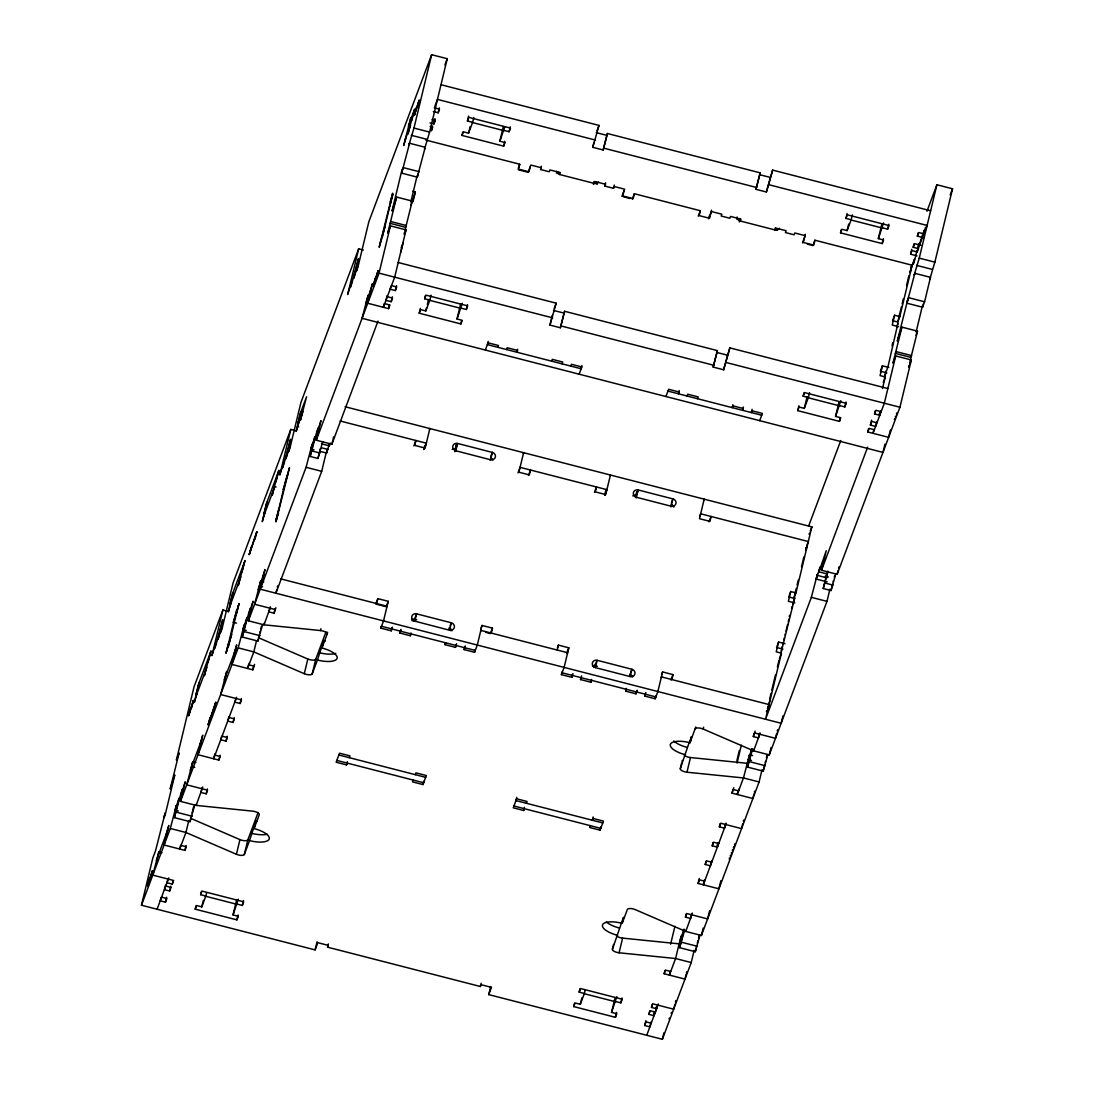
<?xml version="1.0" encoding="UTF-8"?>
<svg xmlns="http://www.w3.org/2000/svg" width="1094" height="1094" viewBox="0 0 1094 1094"><rect width="100%" height="100%" fill="white"/><g stroke="black" fill="none" stroke-linecap="round" stroke-linejoin="round"><path stroke-width="1.5" d="M256.83 531.834L249.172 554.685L256.858 531.848M208.161 724.857L215.846 702.225L208.188 724.707L210.048 717.486M147.635 885.784L152.463 870.756L147.635 885.784L149.522 878.509M378.182 270.587L373.327 285.63L378.182 270.587L376.281 277.862M419.193 100.224L414.339 115.267L419.193 100.224L417.306 107.431M924.457 230.273L923.883 232.872M694.157 950.317L691.217 962.556L662.362 1039.3L488.731 994.61L491.452 987.376L481.032 984.696L480.348 986.501L327.557 947.172L328.241 945.366L317.821 942.686L315.099 949.907L141.468 905.217L152.845 857.942L155.567 850.708L165.167 812.869L163.991 817.751L165.344 814.141L174.766 775.017L170.199 788.938L179.115 752.891L176.394 760.125L194.062 686.758L222.903 610.001L227.593 611.218M188.77 715.476L190.534 708.133M150.589 878.318L152.353 870.974M191.6 707.955L193.474 700.379L188.592 715.859L193.364 700.611M199.094 682.738L194.376 702.307L196.92 693.801M157.673 856.834L158.849 851.939L161.98 852.746M166.274 833.956L168.804 825.464L164.1 845.019L184.927 850.38L186.295 846.77L181.084 845.43M205.522 670.923L204.332 675.818L210.404 652.639M141.468 905.217L170.322 828.473L176.38 805.293L175.204 810.189L178.336 810.982M222.903 610.001L211.921 655.648L215.805 643.545L214.629 648.427L215.997 644.817L222.738 619.833L218.021 639.402L221.918 627.286L220.742 632.182L222.096 628.571L233.09 582.911L290.785 429.422L295.476 430.626M194.705 805.239L190.014 821.662L174.384 817.628L179.101 798.073L175.204 810.189M174.384 817.628L181.139 792.658L182.493 789.034L181.317 793.929L185.214 781.813L180.496 801.382L196.127 805.403L252.632 811.133A5.388 1.914 13.5 0 1 259.292 814.661L254.068 828.568A17.942 6.386 13.5 0 1 269.165 839.057A17.942 6.386 13.5 0 1 249.541 840.616L244.318 854.51A5.388 1.914 13.5 0 1 236.413 854.291L185.939 832.493L170.322 828.473M233.036 592.442L228.318 612.011L230.861 603.505M195.908 762.45L192.79 761.656L191.614 766.538L194.732 767.345M161.05 897.559L160.257 900.813L165.468 902.153L166.835 898.543L161.625 897.203M165.509 885.278L164.456 889.682L169.652 891.022L171.02 887.412L165.809 886.072M200.202 743.674L202.746 735.168L198.028 754.723L218.868 760.098L220.222 756.474L215.012 755.134M239.449 580.64L238.273 585.522L244.345 562.357M167.833 879.494L167.054 882.749L172.264 884.089L173.618 880.479L152.777 875.118L158.849 851.939M168.708 877.921L157.098 909.237M165.468 902.153L166.644 897.258M249.295 554.453L251.059 547.109M236.495 623.129L233.364 622.322L239.107 603.505L236.085 615.101M226.581 651.532L236.386 610.767M169.652 891.022L170.842 886.126M180.606 845.375L179.717 849.04L185.939 832.493L188.688 821.074M228.619 646.116L238.424 605.351M213.945 709.774L215.75 702.321M254.957 539.397L256.721 532.067M172.264 884.089L173.043 880.834M190.014 821.662L190.602 819.215M190.903 817.984L191.491 815.536M192.079 813.102L192.667 810.654M192.954 809.423L193.542 806.989M266.963 502.16L262.259 521.715L264.789 513.209M225.555 676.242L226.732 671.36L220.66 694.54L241.5 699.9L240.133 703.51L234.923 702.17L235.716 698.902M184.927 850.38L186.103 845.498M196.414 804.186L196.127 805.403L202.787 787.01M234.143 653.378L236.687 644.872L231.969 664.441L252.81 669.802L254.601 664.359M273.391 490.344L272.215 495.226L278.286 472.061L279.585 472.389M202.171 787.571L200.995 792.466L206.205 793.806L207.559 790.196L186.718 784.822L192.79 761.656M180.496 801.382L238.191 647.88L244.263 624.701L243.087 629.597L246.205 630.404M290.785 429.422L279.79 475.069L283.688 462.953L282.512 467.849L283.866 464.225L290.621 439.255L285.903 458.81L289.801 446.694L288.625 451.59L289.978 447.979L300.973 402.332L358.668 248.83L363.345 250.034M262.574 624.647L257.897 641.07L242.266 637.05L246.97 617.481L243.087 629.597M214.834 753.862L213.658 758.757L236.577 697.329M242.266 637.05L249.008 612.066L250.376 608.455L249.2 613.337L253.083 601.235L248.379 620.79L264.01 624.811L320.515 630.554A5.388 1.914 13.5 0 1 327.174 634.082L321.951 647.99A17.942 6.386 13.5 0 1 337.048 658.479A17.942 6.386 13.5 0 1 317.424 660.024L312.2 673.931A5.388 1.914 13.5 0 1 304.296 673.713L253.822 651.901L238.191 647.88M206.205 793.806L207.381 788.911M221.576 736.535L220.783 739.79L225.993 741.13L227.361 737.52L222.15 736.18M263.791 581.871L260.659 581.064L259.483 585.96L262.615 586.753M298.73 422.927L296.2 431.419L300.905 411.864L302.217 412.192M228.865 716.72L227.798 721.124L233.008 722.464L234.362 718.854L229.166 717.514M276.481 518.761L286.286 478.01M262.423 578.124L264.967 569.632L260.249 589.187L781.157 723.271L782.484 717.773M277.151 516.956L275.975 521.852L289.5 467.699L286.97 476.205M301.671 415.091L300.494 419.987L306.566 396.807L300.235 413.669L297.883 423.446L298.553 421.641M218.868 760.098L220.044 755.202M225.993 741.13L227.169 736.235M233.008 722.464L234.184 717.582M248.488 664.783L247.6 668.461L253.822 651.901L256.475 640.893M249.405 663.005L248.953 664.851L254.164 666.191M240.133 703.51L241.309 698.615M257.897 641.07L258.485 638.622M258.772 637.405L259.36 634.958M259.962 632.51L260.249 631.293M260.837 628.845L261.425 626.397M236.564 900.253L233.036 914.926L238.246 916.266L236.892 919.876L195.211 909.155L196.004 905.887M252.81 669.802L253.699 666.137M264.447 622.978L264.01 624.811L270.519 607.033M206.643 892.786L205.85 896.041L200.64 894.701L201.433 891.446M269.534 609.126L268.864 611.874L274.074 613.214L275.879 607.772M269.753 608.209L269.972 607.293M276.768 589.543L275.879 593.208L321.704 471.323L326.121 452.971M277.356 587.095L277.644 585.878M248.379 620.79L306.074 467.288L312.146 444.123L310.969 449.005L314.087 449.812M358.668 248.83L347.673 294.477L351.571 282.361L350.395 287.257L351.748 283.647L358.49 258.663L353.786 278.232L357.67 266.115L356.494 270.997L357.861 267.387L368.842 221.74L431.638 54.7L447.255 58.72L429.6 132.087L424.527 149.099L425.21 147.293L409.58 143.259L408.896 145.064L413.97 128.066L431.638 54.7M195.211 909.155L196.578 905.531L201.788 906.885L203.347 900.362M322.744 441.634L317.957 458.468L310.149 456.458L314.853 436.889L310.969 449.005M310.149 456.458L316.891 431.474L318.245 427.863L317.069 432.759L320.966 420.643L316.262 440.212L331.879 444.232L377.991 321.116M274.074 613.214L275.182 608.633M317.957 458.468L320.31 448.69M320.337 451.425L326.586 453.039L327.256 450.277M326.586 453.039L329.458 443.631M321.486 443.795L329.308 445.805L329.814 443.672M331.879 444.232L332.767 440.567M333.055 439.337L333.643 436.889M366.969 300.029L368.145 295.134L362.073 318.313L882.967 452.396L884.937 444.246M381.683 238.848L379.153 247.353L392.678 193.2L391.502 198.096M406.202 136.996L403.672 145.502L410.92 117.427L409.744 122.323M382.353 237.083L392.172 196.318M369.909 292.194L372.439 283.702L367.734 303.257L388.561 308.631L389.929 305.007L384.719 303.667M409.156 129.174L407.966 134.056L414.052 110.809M236.413 854.291L239.942 839.618A5.388 1.914 13.5 0 0 247.846 839.836L258.143 812.445M373.451 285.397L375.215 278.054M414.489 114.952L416.253 107.609M425.21 147.293L417.279 177.16L401.662 173.139L402.838 168.244L401.471 171.854L392.062 210.992L396.63 197.07L412.26 201.091L404.958 230.41M396.63 197.07L387.714 233.104L390.421 225.884L406.052 229.904L394.674 277.192L383.351 307.277L384.24 303.612M401.662 173.139L409.58 143.259M316.262 440.212L379.044 273.158L390.421 225.884M244.318 854.51L247.846 839.836M249.541 840.616L255.832 821.238A17.942 6.386 13.5 0 1 257.09 821.58M254.068 828.568L255.832 821.238M233.036 914.926L238.287 899.2M236.892 919.876L238.068 914.981M387.139 295.476L385.963 300.358L391.173 301.698L392.527 298.088L387.317 296.748M410.824 201.966L417.101 175.874M390.845 286.286L390.148 289.226L395.358 290.566L396.712 286.956L391.502 285.616M417.279 177.16L418.072 173.905M237.111 904.095L242.321 905.435L243.497 900.54M404.219 233.46L404.507 232.243M412.151 202.212L415.364 191.901L412.753 191.231M400.842 252.222L403.194 242.444M413.012 201.693L415.364 191.901M388.561 308.631L389.355 305.363M432.54 125.96L431.364 130.842L432.718 127.232L430.12 126.562M433.894 122.35L434.687 119.082M391.173 301.698L392.349 296.816M430.051 122.925L433.962 123.923L435.138 119.027M395.358 290.566L396.534 285.671M433.347 111.547L438.147 112.791L439.323 107.896M304.296 673.713L307.824 659.039A5.388 1.914 13.5 0 0 315.728 659.258L326.026 631.853M320.515 630.554L320.952 628.708M312.2 673.931L315.728 659.258M317.424 660.024L323.715 640.646A17.942 6.386 13.5 0 1 325.26 641.07M321.951 647.99L323.715 640.646M327.174 634.082L327.612 632.25M460.56 304.31L457.032 318.983L462.242 320.323L460.889 323.933L419.221 313.212L420.397 308.317M503.363 126.535L499.835 141.208L505.045 142.548L503.678 146.158L462.01 135.437L462.789 132.169M431.036 295.216L429.86 300.112L424.65 298.771L425.429 295.503M473.825 117.441L472.649 122.323L467.439 120.983L468.615 116.101M419.221 313.212L420.575 309.602L425.785 310.942L426.564 307.688M427.344 304.419L428.533 299.524M462.01 135.437L463.364 131.827L468.574 133.167L470.147 126.644M376.664 603.532L377.84 598.637L388.247 601.317L383.529 620.927L380.821 628.147L391.242 630.828L392.363 627.19M349.273 757.677L349.957 755.872L339.537 753.192L336.145 762.217L346.552 764.897L347.345 761.643M380.821 628.147L381.259 626.315M423.816 449.525L424.704 445.86M424.281 448.595L425.074 445.34M457.032 318.983L462.283 303.257M499.835 141.208L504.69 127.109M460.889 323.933L461.668 320.679M503.678 146.158L504.854 141.276M461.107 308.152L466.317 309.493L467.494 304.597M503.896 130.377L509.107 131.718L510.283 126.822M391.242 630.828L391.898 628.079M315.099 949.907L317.069 941.756M411.016 633.946L410.332 635.751L399.925 633.057L400.582 630.308M401.033 629.419L399.925 633.057M327.557 947.172L328.337 943.917M425.812 140.059L519.746 164.237L518.57 169.132L528.99 171.813L530.166 166.917M410.332 635.751L411.002 632.988M454.666 451.617L456.43 444.287M452.205 449.443A4.034 3.774 20.6 0 1 455.569 448.855L456.622 444.492M451.207 630.677L414.831 621.146L416.582 613.843L451.316 622.787A4.034 3.774 20.6 0 1 454.338 627.423A4.034 3.774 20.6 0 1 449.552 630.089L451.316 622.787L450.167 625.836M488.17 341.369L487.391 344.624L581.146 368.76L581.94 365.505M598.596 182.069A4.034 3.774 20.6 0 1 594.411 183.45L559.69 174.52L560.374 172.633L549.967 169.953L549.284 171.758L540.6 169.529L541.393 166.274M456.608 643.723L455.487 647.361L445.067 644.681L445.504 642.848M490.563 459.753L492.327 452.424L457.607 443.439A4.034 3.774 20.6 0 0 452.82 446.106A4.034 3.774 20.6 0 0 455.842 450.783L490.563 459.753L490.303 460.437M517.612 349.287L516.901 352.227L517.585 350.422L507.165 347.742L506.495 349.547M455.487 647.361L456.143 644.612M413.217 780.077L412.534 781.882L422.954 784.562L423.734 781.307M477.312 645.022L474.577 652.284L464.171 649.604L464.827 646.855M465.278 645.966L464.171 649.604M887.849 388.548L729.835 347.878L723.599 369.772L713.179 367.092L717.39 350.613L564.586 311.284L560.374 327.762L549.954 325.082L552.32 315.304M930.638 210.773L772.637 170.103L766.388 191.997L755.968 189.317L760.18 172.838L607.389 133.509L603.177 149.987L592.757 147.307L593.933 142.411M549.954 325.082L556.203 303.188L398.202 262.519M592.757 147.307L599.006 125.413L440.991 84.73M474.577 652.284L475.247 649.535M477.299 645.063L482.016 625.453L492.437 628.134L491.261 633.029M593.454 184.394L594.151 181.467M560.374 327.762L564.586 311.284M603.177 149.987L607.389 133.509M621.898 196.469L624.619 189.18L614.213 186.5L613.529 188.305L604.845 186.062L605.625 182.807M613.529 188.305L614.308 185.036M623.922 191.053L622.746 195.949L633.166 198.629L634.342 193.734L700.324 210.718L699.148 215.614L709.568 218.294L711.524 210.144M516.751 797.321L515.958 800.589L602.78 822.934M557.243 650.014L558.419 645.118L568.825 647.812L564.107 667.408L561.4 674.629L571.82 677.309L572.941 673.672M480.348 986.501L481.141 983.246M526.378 803.269L527.062 801.464L516.641 798.784L513.25 807.81L523.657 810.49L524.45 807.222M561.4 674.629L562.056 671.88M604.613 495.09L605.064 493.257M605.502 491.425L605.939 489.592M604.859 495.076L606.035 490.194M488.731 994.61L490.7 986.46M571.82 677.309L572.477 674.56M591.594 680.427L590.91 682.232L580.504 679.552L580.941 677.706M581.611 675.901L580.504 679.552M590.91 682.232L591.581 679.47M635.464 497.182L635.901 495.35M636.339 493.517L636.79 491.685M636.845 492.45L636.134 495.377L638.171 489.962L672.906 498.905L670.882 506.919M595.409 667.627A4.034 3.774 20.6 0 1 592.387 662.95A4.034 3.774 20.6 0 1 597.174 660.297L631.894 669.268A4.034 3.774 20.6 0 1 634.917 673.904A4.034 3.774 20.6 0 1 630.13 676.571L595.409 667.627L597.16 660.325L593.796 667.381M709.514 215.491L708.707 218.814L711.442 211.525L721.862 214.205L721.178 216.01L729.862 218.239L730.546 216.434L740.953 219.128L740.282 220.933M679.169 390.531L678.389 393.785L679.059 391.98L668.639 389.3L665.931 396.52M593.139 816.986L592.36 820.254L593.03 818.449L603.45 821.129L600.059 830.155L589.639 827.474L590.322 825.669M637.187 690.205L636.065 693.842L625.645 691.162L626.301 688.413M739.298 221.945L740.009 219.005M630.13 676.612L631.894 669.268L630.746 672.318M600.059 830.155L600.852 826.9M713.179 367.092L717.39 350.613M755.968 189.317L760.18 172.838M636.065 693.842L636.722 691.093M657.891 691.504L655.156 698.765L644.749 696.085L645.187 694.252M645.857 692.447L644.749 696.085M723.599 369.772L729.835 347.878M766.388 191.997L772.637 170.103M615.088 997.687L611.56 1012.36L616.77 1013.7L615.402 1017.311L573.735 1006.589L574.528 1003.321M585.167 990.22L584.374 993.475L579.164 992.135L579.957 988.88M573.735 1006.589L575.088 1002.966L580.299 1004.306L581.871 997.796M655.156 698.765L655.826 696.016M657.877 691.545L662.595 671.935L673.015 674.615L671.839 679.511M732.912 404.712L732.214 407.638L732.884 405.833L743.305 408.513L742.635 410.332L743.414 407.064M691.217 962.556L675.586 958.522L619.081 952.792A5.388 1.914 13.5 0 1 612.421 949.264L613.597 944.368M612.421 949.264L623.375 917.497M617.645 935.356A17.942 6.386 13.5 0 1 602.548 924.868A17.942 6.386 13.5 0 1 622.171 923.322L623.58 917.456M619.081 952.792L622.609 938.119L679.128 943.849M752.098 409.306L751.304 412.561L751.988 410.756L762.409 413.436L759.687 420.657M611.56 1012.36L616.811 996.634M615.402 1017.311L616.592 1012.415M805.293 234.28L803.324 242.43L813.745 245.111L814.921 240.215L912.164 265.24L899.801 316.604L897.764 322.019L892.554 320.679L894.591 315.263L899.801 316.604M615.635 1001.516L620.845 1002.856L622.021 997.974M762.039 769.738L759.099 781.964L743.469 777.943L686.95 772.214A5.388 1.914 13.5 0 1 680.304 768.672L681.617 763.174M682.068 761.342L682.287 760.426M680.304 768.672L689.275 742.17M685.528 754.778A17.942 6.386 13.5 0 1 670.417 744.289A17.942 6.386 13.5 0 1 690.054 742.73L690.711 739.982M690.82 739.53L691.49 736.768M690.054 742.73L695.716 726.99M686.95 772.214L690.492 757.54L746.997 763.27L746.696 764.077M695.278 728.836A5.388 1.914 13.5 0 1 703.182 729.042L703.62 727.209M651.08 1021.96L649.904 1026.856L644.694 1025.516L645.884 1020.62M655.156 1011.307L654.089 1015.711L648.879 1014.37L649.672 1011.116M657.48 1005.536L656.701 1008.791L651.491 1007.451L652.27 1004.196M839.084 401.744L835.556 416.417L840.766 417.758L839.413 421.368L797.731 410.647L798.907 405.751M881.887 223.969L878.345 238.642L883.555 239.983L882.202 243.593L840.534 232.872L841.313 229.603M670.622 944.204L674.93 926.276M686.17 974.207L684.994 979.103L664.154 973.742L664.947 970.474M809.546 392.65L808.37 397.546L803.16 396.206L803.953 392.937M852.349 214.875L851.173 219.757L845.963 218.417L847.139 213.535M656.632 1007.205L655.456 1012.1L650.246 1010.76L648.879 1014.37M658.342 1003.964L646.745 1035.28M797.731 410.647L799.099 407.036L804.295 408.377L807.044 396.958M840.534 232.872L841.888 229.261L847.098 230.602L848.67 224.079M670.253 971.417L669.364 975.082L675.586 958.522L680.304 938.967L681.658 935.356L680.482 940.238L683.941 929.257M691.818 913.613L690.642 918.495L685.432 917.155L686.212 913.9M699.969 935.288L695.292 951.712L679.661 947.691L684.078 929.353M679.661 947.691L684.639 930.05M686.061 930.215L685.774 931.445L701.404 935.466L759.099 781.964M720.891 880.656L718.936 888.807L698.095 883.446L699.271 878.55M692.434 913.052L685.774 931.445L635.299 909.634A5.388 1.914 13.5 0 0 627.395 909.415L622.171 923.322M662.362 1039.3L663.935 1032.777M711.606 860.937L710.43 865.833L705.22 864.492L706.013 861.224M718.512 842.763L717.445 847.166L712.235 845.826L713.028 842.571M704.481 879.904L703.305 884.786L726.225 823.372M674.861 1004.306L673.685 1009.201L652.844 1003.841L651.491 1007.451M675.449 1001.872L675.736 1000.641M725.746 823.317L724.57 828.199L719.36 826.859L720.153 823.604M736.959 760.357L739.312 750.58M686.471 972.99L686.758 971.773M737.041 763.092L741.349 745.164M753.971 793.929L752.877 798.511L732.036 793.15L732.925 789.485M732.036 793.15L733.842 787.707M695.292 951.712L696.167 948.047M696.468 946.83L696.755 945.599M697.343 943.151L697.945 940.717M698.533 938.269L699.121 935.821M701.404 935.466L702.58 930.57M702.868 929.353L703.168 928.122M738.122 790.825L737.247 794.49L743.469 777.943L749.54 754.764L752.658 755.571M709.186 912.382L707.627 918.905L686.786 913.545L685.432 917.155M709.391 911.576L709.609 910.659M739.038 789.048L738.6 790.88L733.39 789.54M759.619 733.322L758.511 737.917L753.301 736.577L753.971 733.814M751.482 760.467L748.351 759.66L749.54 754.764M753.301 736.577L755.106 731.12M767.851 754.71L763.161 771.133L747.544 767.099L751.961 748.761M747.544 767.099L752.522 749.458M784.986 643.71L778.572 642.069L776.22 651.846L781.431 653.186L765.526 719.25L811.351 597.351L817.409 574.172L816.233 579.068L827.173 581.885M810.257 531.082L811.844 526.87L795.953 592.866L790.743 591.526L788.391 601.303L794.805 602.958M754.094 749.021L753.643 750.853L769.273 754.874L826.968 601.372L829.922 589.146M760.166 733.076L753.643 750.853L703.182 729.042M835.556 416.417L840.807 400.691M878.345 238.642L883.596 222.916M781.95 646.964L781.253 651.901L794.777 597.762L792.603 604.736M782.689 643.901L782.989 642.684M789.266 616.592L789.553 615.375M769.82 698.369L771.024 693.391M771.817 690.082L775.414 675.176M777.396 666.889L778.996 660.256M784.425 637.72L783.851 639.716M785.054 635.067L785.383 633.741M786.012 631.088L786.654 628.448M786.969 627.122L787.612 624.469M788.254 621.816L788.883 619.177M788.706 596.941L793.916 598.281L796.309 588.34M797.102 585.03L798.305 580.052M801.492 566.801L803.885 556.86M767.701 708.187L768.22 706.054M768.508 704.823L769.479 701.719M806.36 547.602L805.772 550.05L806.702 547.561M839.413 421.368L840.192 418.113M882.202 243.593L883.378 238.711M742.73 823.727L741.554 828.609L720.727 823.249L719.36 826.859M743.332 821.279L743.619 820.062M839.631 405.587L844.841 406.927L846.018 402.031M882.42 227.812L887.631 229.152L888.807 224.256M754.422 792.097L754.641 791.181M763.161 771.133L764.638 765.021M765.226 762.573L765.526 761.342M766.402 757.677L766.99 755.229M769.273 754.874L770.449 749.978M770.75 748.761L771.038 747.544M776.672 733.431L775.496 738.327L754.669 732.953M777.26 730.983L777.561 729.766M782.62 717.158L782.921 715.941M816.233 579.068L820.131 566.952L818.955 571.847L826.763 573.858L827.789 571.15M910.222 360.459L917.524 331.154L901.907 327.12L892.977 363.167L895.699 355.947L911.329 359.967L899.938 407.241L837.156 574.295L821.526 570.261L826.244 550.706L818.955 571.847M835.734 574.118L831.043 590.541L823.235 588.531L826.763 573.858M823.235 588.531L828.021 571.697M888.834 367.447L882.42 365.806L880.068 375.584L885.278 376.924L882.489 388.52M894.591 315.263L892.239 325.041L898.639 326.696M890.393 430.01L888.629 437.34L867.788 431.98L868.581 428.725M917.004 255.859L910.591 254.205L911.767 249.309M876.786 421.505L875.61 426.4L870.4 425.06L871.576 420.164M919.972 242.102L918.399 248.625L913.189 247.285L913.969 244.017M831.043 590.541L831.631 588.093M831.932 586.876L832.52 584.428M833.108 581.981L833.396 580.764M834.284 577.085L834.572 575.868M880.848 410.865L879.795 415.269L874.585 413.915L875.364 410.66M923.787 237.795L917.374 236.14L918.167 232.885M867.638 447.145L821.526 570.261M885.949 371.098L884.431 377.416L888.314 365.3L897.955 323.263L896.588 326.874M892.034 345.827L892.786 342.668M897.764 322.019L901.347 307.113M902.153 303.804L903.343 298.826M906.529 285.575L908.923 275.633M909.688 272.502L910.044 270.97M910.782 267.907L911.152 266.389M837.156 574.295L838.031 570.617M838.619 568.169L838.92 566.952M910.304 271.941L911.48 267.059M873.887 429.655L872.998 433.32L884.321 403.221L895.699 355.947M916.963 250.731L914.598 260.509L913.244 264.119L914.42 259.223L910.632 269.315M917.634 248.912L918.81 244.03M910.591 254.205L911.945 250.594L917.155 251.935L919.11 243.784M930.474 277.343L929.804 279.148L934.864 262.15L952.532 188.783L936.902 184.763L919.247 258.129L914.174 275.127L914.857 273.322L930.474 277.343L924.594 301.807L922.557 307.223L906.926 303.202L908.102 298.306L897.326 341.041L901.907 327.12M917.374 236.14L918.728 232.53L923.938 233.87L925.51 227.347M906.926 303.202L914.857 273.322M916.102 332.029L922.379 305.937M922.557 307.223L923.336 303.954M908.909 365.97L908.608 367.187L909.073 365.943M909.634 362.907L909.934 361.69M920.191 242.43L919.616 245.316L923.705 233.583M920.574 240.926L921.08 239.08M656.277 1007.041L655.867 1008.381M408.404 125.865L414.722 109.072L411.686 120.668M196.742 692.529L196.058 694.334L198.411 684.543L211.087 650.834L208.051 662.431M230.67 602.233L230 604.038L232.352 594.261L245.029 560.538L241.993 572.135M264.611 511.937L263.941 513.742L266.293 503.965L278.956 470.256L275.934 481.839M195.566 697.411L206.875 667.313M229.494 607.115L240.817 577.017M263.435 516.833L274.744 486.734L276.057 487.062M303.038 411.481L297.377 426.537L298.676 426.865M404.862 140.538L410.523 125.482M288.324 472.581L283.25 489.592L283.934 487.787M390.134 201.747L392.855 194.486L389.82 206.069M233.364 622.322L234.048 620.517M444.916 64.956L447.255 58.72M228.947 641.713L225.911 653.296L231.654 634.493L230.984 636.298M278.833 508.983L275.797 520.566L278.519 513.346M384.719 227.265L385.403 225.46L380.315 242.499M434.824 106.433L437.463 99.404L595.464 140.087M260.659 581.064L254.601 604.244L275.428 609.604M156.319 860.445L167.628 830.346M190.247 770.149L201.57 740.05M224.188 679.866L235.511 649.768L236.81 650.096M263.791 574.514L258.129 589.57L259.428 589.898M365.601 303.64L371.263 288.584M433.962 123.923L435.316 120.313L432.116 119.492M438.147 112.791L439.501 109.181L434.291 107.841M410.729 205.152L412.26 201.091M404.274 234.649L405.026 232.612M405.286 231.942L406.052 229.904M401.156 247.859L402.182 245.152M326.573 451.302L327.01 450.167M329.308 445.805L330.32 443.097M467.439 120.983L468.793 117.373L510.474 128.107L509.107 131.718M468.574 133.167L472.649 122.323M200.64 894.701L202.007 891.09L243.675 901.812L242.321 905.435M424.65 298.771L426.004 295.148L467.671 305.882L466.317 309.493M201.788 906.885L205.85 896.041M425.785 310.942L429.86 300.112M413.874 445.914L415.898 440.499L414.722 445.395L425.142 448.075L429.86 428.506L429.463 429.559M518.228 168.298L519.746 164.237M424.103 449.087L426.318 443.179L340.097 420.985M377.84 598.637L375.803 604.066L386.223 606.746L388.247 601.317M540.6 169.529L541.284 167.724L530.863 165.044L528.128 172.332L518.283 169.72M386.811 606.924L387.071 606.254L280.734 578.876M485.353 350.039L488.061 342.819L498.481 345.499L497.811 347.304M455.555 448.896L457.593 443.48L455.583 451.494M346.552 764.897L347.236 763.092M596.968 130.829L599.006 125.413M413.956 620.845L416.582 613.843A4.034 3.774 20.6 0 0 411.809 616.469A4.034 3.774 20.6 0 0 414.831 621.146M490.796 456.485L492.327 452.424M594.425 183.382L595.109 181.577L605.529 184.257L604.845 186.062M554.166 308.604L556.203 303.188M449.101 628.653L449.525 627.532M445.067 644.681L445.737 642.875M551.636 361.157L552.306 359.352L562.726 362.032L562.056 363.851M523.356 453.354L523.602 452.684L518.912 472.211L529.318 474.892L530.508 469.996L528.47 475.411M517.995 472.882L520.088 467.316M415.255 774.661L415.925 772.856L426.345 775.537L422.954 784.562M632.305 199.149L634.342 193.734M570.726 366.08L571.41 364.275L581.83 366.955L579.109 374.175M480.991 628.161L482.016 625.453M480.581 631.06L480.827 630.39L567.649 652.735L567.266 653.747M492.437 628.134L490.399 633.563L485.927 632.414M594.452 492.396L596.476 486.98L595.3 491.876L605.72 494.556L610.438 474.987L610.165 475.699M698.287 216.133L700.324 210.718M604.859 495.117L606.896 489.661L520.074 467.357M557.393 647.826L558.419 645.118M566.801 653.227L568.825 647.812M636.161 497.975L638.171 489.962A4.034 3.774 20.6 0 0 633.399 492.587A4.034 3.774 20.6 0 0 636.421 497.264L671.142 506.235M523.657 810.49L524.341 808.685M687.073 396.028L687.743 394.223L698.163 396.903L697.48 398.708M671.374 502.966L672.906 498.905M737.137 217.009A4.034 3.774 20.6 0 0 740.269 221.002L774.99 229.945L775.687 228.058L786.107 230.738L785.424 232.543L794.107 234.786L794.791 232.981L805.198 235.661L802.476 242.95M629.597 675.367L630.363 673.33M625.645 691.162L626.315 689.357M703.934 499.835L704.18 499.165L699.49 518.693L709.897 521.373L711.086 516.477L709.049 521.893M699.64 516.546L700.666 513.797L808.521 541.598M812.883 245.63L814.921 240.215M661.569 674.642L662.595 671.935M661.159 677.542L661.405 676.871L769.273 704.632M670.978 680.044L673.015 674.615M845.963 218.417L847.317 214.807L888.984 225.542L887.631 229.152M847.098 230.602L851.173 219.757M579.164 992.135L580.517 988.525L622.199 999.246L620.845 1002.856M803.16 396.206L804.528 392.582L846.195 403.317L844.841 406.927M580.299 1004.306L584.374 993.475M804.295 408.377L808.37 397.546M689.835 740.665L690.123 739.913M690.97 737.657L691.244 736.905M913.189 247.285L914.543 243.675L920.957 245.316M808.616 526.064L840.753 440.567M926.96 211.224L936.902 184.763M809.068 534.241L809.464 533.188M921.517 237.672L924.348 230.15M805.663 548.586L806.032 547.602M806.77 545.646L808.316 541.503M917.155 251.935L918.399 248.625M923.938 233.87L927.11 225.446L769.109 184.777M806.784 547.342L807.126 546.439M789.212 595.587L790.743 591.526M793.916 598.281L795.953 592.866M777.055 646.13L778.572 642.069M882.42 365.806L880.383 371.222L886.796 372.863M791.523 608.182L792.111 606.596M950.194 195.005L952.532 188.783M779.393 658.602L781.431 653.186M883.241 382.339L885.278 376.924M644.694 1025.516L646.062 1021.892L651.272 1023.232M664.154 973.742L665.521 970.132L670.731 971.472M698.095 883.446L699.449 879.836L704.659 881.176M705.22 864.492L706.587 860.869L711.797 862.209M712.235 845.826L713.603 842.216L718.799 843.556M867.788 431.98L869.156 428.369L874.366 429.71M870.4 425.06L871.754 421.45L876.964 422.79M874.585 413.915L875.938 410.305L881.149 411.645M751.742 748.898L748.351 759.66M769.643 701.268L770.231 699.681M766.415 711.62L766.785 710.635M767.523 708.68L769.068 704.536M653.733 1014.042L654.376 1012.347M716.953 845.853L718.156 842.654M879.07 414.544L879.685 412.903M916.006 335.215L917.524 331.154M909.675 364.37L910.687 361.663M910.81 361.321L911.329 359.967M669.036 1018.924L669.364 1018.063M671.142 1013.304L671.484 1012.401M729.178 858.899L729.534 857.956M730.245 856.082L730.601 855.139M731.312 853.252L731.654 852.322M732.365 850.435L732.72 849.491M733.431 847.618L733.773 846.674M734.484 844.787L734.84 843.857M894.359 419.467L894.701 418.564M895.316 416.923L895.589 416.185M896.478 413.805L896.806 412.944M596.285 132.634L606.705 135.314M759.509 174.643L769.916 177.324M603.847 148.182L756.651 187.512M471.952 122.419L504.006 130.665M850.476 219.839L882.53 228.099M413.97 128.066L429.6 132.087M919.247 258.129L934.864 262.15M411.262 135.287L426.879 139.307M916.526 265.35L932.156 269.37M623.553 196.824L630.103 198.506M807.413 244.153L812.35 245.425M403.7 167.724L419.317 171.744M908.964 297.773L924.594 301.807M390.736 221.521L406.366 225.542M896.013 351.584L911.644 355.605M390.066 223.326L405.696 227.347M895.33 353.389L910.96 357.41M553.496 310.409L563.916 313.089M716.707 352.418L727.127 355.099M379.044 273.158L552.675 317.862M726.307 362.552L899.938 407.241M561.058 325.957L713.849 365.287M429.163 300.194L461.217 308.44M807.673 397.628L839.727 405.874M667.969 391.105L761.725 415.241M345.089 406.736L812.049 526.925M825.232 576.196L828.349 576.989M321.691 447.815L327.954 449.415M817.587 575.458L826.968 577.878M312.187 451.043L319.995 453.053M825.273 583.116L833.081 585.126M306.074 467.288L321.704 471.323M811.351 597.351L826.968 601.372M776.535 647.484L782.948 649.125M416.732 619.792L414.558 619.231A4.034 3.774 20.6 0 0 411.891 619.423M597.31 666.273L595.136 665.713A4.034 3.774 20.6 0 0 592.469 665.904M411.918 620.572L413.217 620.9M381.505 626.301L475.275 650.438M562.084 672.783L655.853 696.919M244.304 631.635L259.934 635.655M749.581 761.684L765.198 765.704M338.853 754.997L425.675 777.342M336.815 760.412L423.638 782.757M513.92 806.004L600.743 828.349M176.421 812.213L192.052 816.233M681.699 942.276L697.329 946.296M205.166 896.123L237.22 904.382M583.676 993.557L615.731 1001.817M258.403 637.679L307.824 659.039M190.534 818.271L239.942 839.618M492.327 452.383A4.034 3.774 20.6 0 1 495.35 457.06A4.034 3.774 20.6 0 1 490.563 459.712M672.906 498.864A4.034 3.774 20.6 0 1 675.928 503.541A4.034 3.774 20.6 0 1 671.142 506.194M449.278 628.175A4.034 3.774 20.6 0 1 452.15 630.677M629.857 674.656A4.034 3.774 20.6 0 1 632.564 676.789M490.645 457.907A4.034 3.774 20.6 0 1 492.997 459.931M632.783 495.924A4.034 3.774 20.6 0 1 636.147 495.35M671.224 504.389A4.034 3.774 20.6 0 1 673.863 507.165M559.69 174.52A4.034 3.774 20.6 0 1 556.614 171.266M779.379 228.249A4.034 3.774 20.6 0 1 774.99 229.945M556.395 172.961A4.034 3.774 20.6 0 1 559.417 172.606M594.493 181.645A4.034 3.774 20.6 0 1 597.133 184.421M736.973 219.443A4.034 3.774 20.6 0 1 739.995 219.087M775.072 228.126A4.034 3.774 20.6 0 1 777.424 230.15M690.492 757.54A5.388 1.914 13.5 0 1 684.256 755.161M687.292 747.434A17.942 6.386 13.5 0 1 673.781 740.966M335.831 653.405A17.942 6.386 13.5 0 1 319.188 652.68M622.609 938.119A5.388 1.914 13.5 0 1 616.524 935.89M267.209 834.202A17.942 6.386 13.5 0 1 251.305 833.272M619.409 928.027A17.942 6.386 13.5 0 1 606.24 921.873"/></g></svg>
